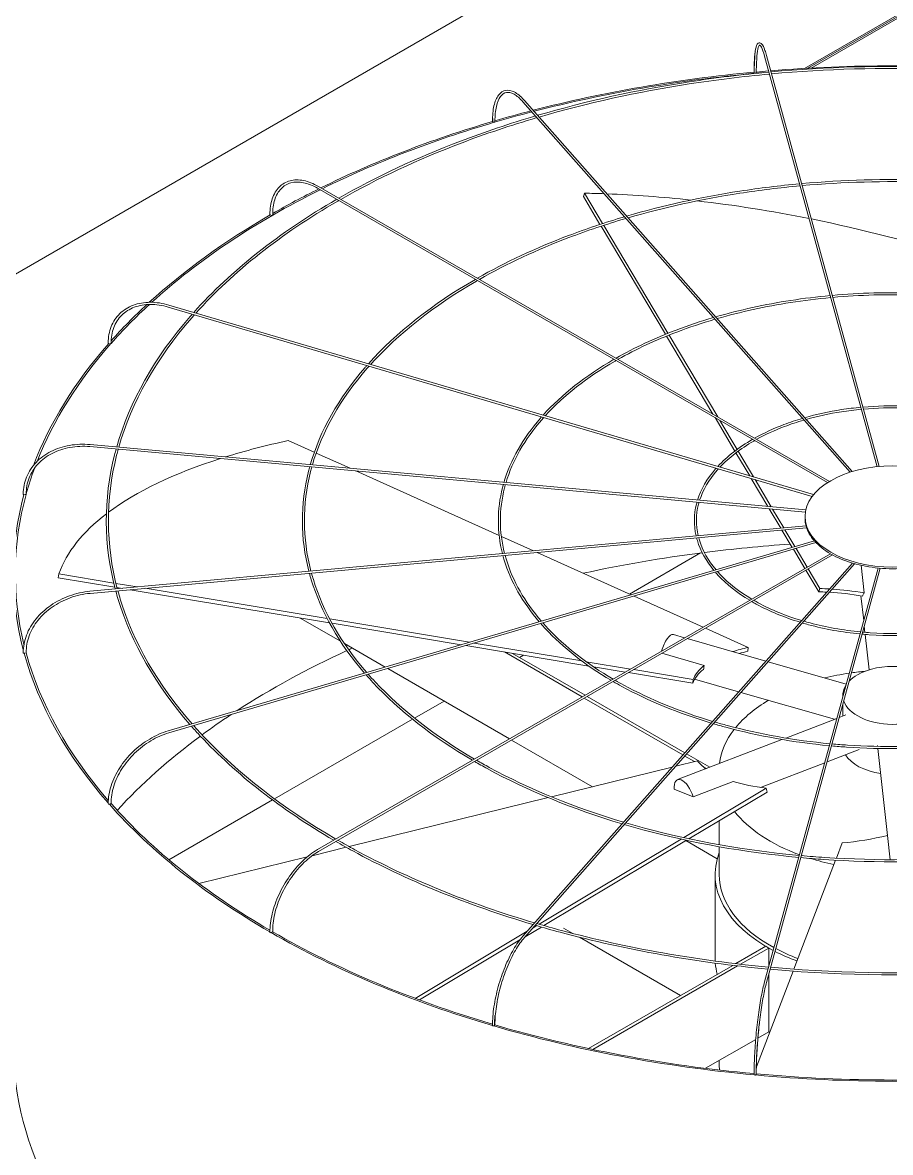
# Model space of a CAD drawing. Header units: millimetres. Extents: x -312439 to 477422, y -331570 to 212570.
# Drawn here: x 397883.8 to 398142.4, y 106753.4 to 107090.3 of the extents above; entities that cross this region are included whole.
import ezdxf

# ---------------------------------------------------------------- set-up
doc = ezdxf.new("R2010")
doc.units = ezdxf.units.MM

msp = doc.modelspace()

# ---------------------------------------------------------------- linework, layer by layer
at = {"color": 3, "linetype": 'Continuous', "lineweight": 0, "extrusion": (0, 0.816497, 0.57735)}
for p, q in [((398548.537, 107400.399), (397558.978, 106829.076)), ((398363.07, 107218.81), (398116.835, 107076.646)), ((398362.975, 107218.255), (398117.796, 107076.701)), ((398118.754, 107076.753), (398362.884, 107217.702))]:
    msp.add_line(p, q, dxfattribs=at)
at = {"color": 0, "linetype": 'Continuous', "lineweight": 0, "extrusion": (0, 0.816497, 0.57735)}
for p, q in [((398104.898, 107080.332), (398138.491, 106957.877)), ((398105.489, 107080.494), (398139.11, 106957.936)), ((398032.89, 107066.69), (398130.39, 106956.211)), ((398033.349, 107067.095), (398131.031, 106956.41)), ((397971.657, 107040.909), (398123.689, 106953.134)), ((397971.963, 107041.44), (398124.281, 106953.5)), ((398050.89, 107038.467), (398051.26, 107039.434)), ((398055.852, 107030.126), (398050.89, 107038.467)), ((398051.26, 107039.434), (398056.644, 107030.386)), ((398075.353, 106997.352), (398056.173, 107029.587)), ((398056.965, 107029.846), (398076.115, 106997.66)), ((397927.18, 107005.484), (398119.111, 106949.023)), ((398119.52, 106949.541), (397927.353, 107006.071)), ((398089.495, 106973.583), (398075.67, 106996.819)), ((398076.432, 106997.127), (398090.936, 106972.751)), ((398096.061, 106962.548), (398090.136, 106972.506)), ((398091.577, 106971.674), (398096.716, 106963.037)), ((397903.876, 106964.471), (398117.175, 106944.966)), ((397970.701, 106962.186), (397962.942, 106965.678)), ((397903.82, 106963.861), (398117.061, 106944.362)), ((397981.368, 106957.385), (397971.261, 106961.934)), ((398100.465, 106955.146), (398096.376, 106962.018)), ((398097.03, 106962.508), (398101.611, 106954.809)), ((398025.798, 106937.388), (397983.083, 106956.613)), ((398105.909, 106945.996), (398100.925, 106954.372)), ((398102.072, 106954.035), (398106.909, 106945.905)), ((398109.746, 106939.548), (398106.296, 106945.346)), ((398107.296, 106945.254), (398110.643, 106939.63)), ((398116.959, 106942.527), (398116.959, 106943.028)), ((397903.82, 106920.718), (398117.262, 106940.235)), ((398117.443, 106939.637), (397903.876, 106920.108)), ((398113.162, 106933.806), (398110.093, 106938.965)), ((398110.99, 106939.047), (398113.967, 106934.043)), ((397927.18, 106879.095), (398119.75, 106935.744)), ((398120.209, 106935.241), (397927.353, 106878.507)), ((398035.985, 106932.803), (398026.449, 106937.096)), ((397971.657, 106843.669), (398124.511, 106931.919)), ((397971.963, 106843.139), (398125.13, 106931.57)), ((398065.144, 106919.68), (398037.121, 106932.292)), ((398064.637, 106919.908), (398085.829, 106932.143)), ((398116.9, 106927.525), (398113.485, 106933.263)), ((398114.29, 106933.499), (398117.603, 106927.931)), ((398131.067, 106929.134), (398032.89, 106817.889)), ((398131.718, 106928.946), (398033.349, 106817.484)), ((398104.898, 106804.247), (398138.752, 106927.652)), ((398139.372, 106927.596), (398105.489, 106804.085)), ((398117.917, 106927.405), (398121.414, 106921.526)), ((398134.567, 106920.251), (398133.654, 106928.46)), ((397894.372, 106924.759), (397894.537, 106925.904)), ((397911.227, 106921.953), (397894.372, 106924.759)), ((397894.537, 106925.904), (397910.924, 106923.176)), ((398121.044, 106920.56), (398117.213, 106926.998)), ((397911.581, 106923.066), (397917.935, 106922.008)), ((397913.389, 106921.593), (397911.888, 106921.843)), ((397975.206, 106911.301), (397915.774, 106921.196)), ((397920.32, 106921.611), (397974.524, 106912.587)), ((398121.044, 106920.56), (398121.414, 106921.526)), ((398086.592, 106910.027), (398066.001, 106919.294)), ((398133.623, 106919.38), (398134.448, 106911.964)), ((397978.469, 106905.838), (397966.496, 106912.751)), ((397975.28, 106912.461), (398016.995, 106905.516)), ((398014.45, 106904.767), (397975.974, 106911.173)), ((398077.713, 106907.788), (398081.059, 106906.832)), ((398100.065, 106903.963), (398087.28, 106909.717)), ((398134.631, 106910.316), (398134.836, 106908.475)), ((398134.905, 106907.855), (398136.08, 106897.289)), ((397991.843, 106898.117), (397979.661, 106905.15)), ((398052.53, 106898.428), (398015.836, 106904.537)), ((398018.381, 106905.285), (398050.41, 106899.953)), ((398081.879, 106906.598), (398105.279, 106899.913)), ((398099.9, 106902.818), (398100.065, 106903.963)), ((398027.351, 106902.619), (398050.557, 106889.222)), ((398051.423, 106889.722), (398029.786, 106902.214)), ((398031.888, 106901), (398033.049, 106901.671)), ((398074.31, 106902.229), (398086.933, 106898.623)), ((398028.903, 106876.72), (397992.576, 106897.694)), ((398051.754, 106899.729), (398064.951, 106897.532)), ((398063.374, 106896.622), (398053.953, 106898.191)), ((398065.902, 106897.374), (398083.65, 106894.419)), ((398105.931, 106899.727), (398129.263, 106893.062)), ((398083.485, 106893.274), (398064.325, 106896.464)), ((398083.485, 106893.274), (398083.65, 106894.419)), ((398084.051, 106894.48), (398097.175, 106890.731)), ((398097.827, 106890.545), (398125.782, 106882.558)), ((398000.55, 106882.908), (398009.368, 106887.999)), ((398051.169, 106888.868), (398080.557, 106871.901)), ((398081.142, 106872.564), (398052.035, 106889.368)), ((398128.217, 106889.681), (398128.217, 106889.251)), ((398128.217, 106886.936), (398128.217, 106883.495)), ((398127.162, 106883.089), (398129.107, 106883.837)), ((397958.831, 106858.821), (397999.982, 106882.579)), ((398111.224, 106876.958), (398126.452, 106882.816)), ((398053.618, 106862.451), (398029.516, 106876.367)), ((398078.999, 106864.563), (398110.096, 106876.525)), ((398123.529, 106869.847), (398133.076, 106873.519)), ((398138.619, 106874.456), (398138.592, 106874.698)), ((398141.567, 106847.941), (398138.687, 106873.842)), ((398084.907, 106870.158), (398078.428, 106868.562)), ((398081.098, 106871.589), (398083.974, 106869.928)), ((398088.601, 106868.257), (398081.683, 106872.251)), ((398077.384, 106868.305), (398041.367, 106859.434)), ((398086.609, 106868.407), (398087.562, 106867.857)), ((398103.703, 106862.221), (398122.819, 106869.574)), ((398083.626, 106859.401), (398095.559, 106863.991)), ((398077.93, 106861.67), (398083.626, 106859.401)), ((398080.837, 106847.263), (398105.429, 106861.983)), ((398105.635, 106860.852), (398082.378, 106846.931)), ((398105.635, 106860.852), (398105.429, 106861.983)), ((397927.366, 106840.655), (397958.253, 106858.487)), ((398040.362, 106859.186), (397981.094, 106844.587)), ((398091.393, 106845.17), (398091.393, 106852.327)), ((398037.695, 106821.439), (398080.072, 106846.805)), ((398081.607, 106846.469), (398039.108, 106821.031)), ((398141.567, 106847.941), (398142.375, 106840.675)), ((397980.221, 106844.372), (397970.028, 106841.862)), ((398090.808, 106840.979), (398081.456, 106846.379)), ((398091.393, 106836.238), (398091.393, 106844.548)), ((398128.036, 106845.677), (398126.297, 106841.139)), ((397968.581, 106841.505), (397936.321, 106833.559)), ((398126.067, 106840.539), (398113.612, 106808.03)), ((398090.168, 106811.235), (398090.168, 106836.238)), ((398038.389, 106820.6), (398033.536, 106817.696)), ((398035.883, 106820.355), (398036.979, 106821.011)), ((398044.994, 106820.282), (398047.783, 106818.672)), ((398000.751, 106799.326), (398034.152, 106819.319)), ((398031.963, 106816.754), (398002.043, 106798.845)), ((398049.738, 106817.543), (398079.842, 106800.163)), ((398105.268, 106814.842), (398096.327, 106809.68)), ((398097.769, 106809.513), (398106.135, 106814.342)), ((398106.135, 106814.342), (398105.268, 106814.842)), ((398106.135, 106814.342), (398106.135, 106808.754)), ((398095.441, 106809.168), (398052.455, 106784.35)), ((398053.722, 106784.082), (398096.879, 106808.999)), ((398113.383, 106807.433), (398102.461, 106778.926)), ((398106.135, 106806.439), (398106.135, 106789.339)), ((398106.135, 106789.339), (398102.931, 106787.49)), ((398102.266, 106787.106), (398087.295, 106778.462)), ((398091.393, 106779.842), (398091.393, 106780.828)), ((398101.783, 106777.157), (398101.68, 106776.888))]:
    msp.add_line(p, q, dxfattribs=at)
at = {"color": 0, "linetype": 'Continuous', "lineweight": 0}
for centre, major_axis, ratio, start_param, end_param in [((398102.088, 107075.524), (0.306, 0), 0.5773503, 3.1415927, 3.7072911), ((398143.193, 106926.017), (-262.225, 0), 0.5773503, 4.8542575, 4.8684283), ((398143.193, 106926.017), (-262.225, 0), 0.5773503, 4.5737285, 4.8518651), ((398143.193, 106926.017), (-262.225, 0), 0.5773503, 4.8709744, 5.1337903), ((398143.193, 106926.017), (-261.613, 0), 0.5773503, 4.8702538, 5.1336735), ((398102.136, 107075.349), (0.306, 0.001), 0.5647458, 3.2969897, 4.867786), ((398102.136, 107075.349), (0.306, 0.001), 0.5647458, 4.867786, 6.2831853), ((398143.193, 106926.017), (-261.613, 0), 0.5773503, 4.8601846, 4.8693633), ((398143.193, 106926.017), (-261.613, 0), 0.5773503, 5.1364588, 5.1836819), ((398143.193, 106926.017), (-262.225, 0), 0.5773503, 5.1365691, 5.1818933), ((398143.193, 106926.017), (-262.225, 0), 0.5773503, 5.1849758, 5.420347), ((398143.193, 106926.017), (-261.613, 0), 0.5773503, 5.183912, 5.4201653), ((398024.107, 107060.895), (0.306, 0), 0.5773503, 3.1415927, 4.134446), ((398024.246, 107060.737), (0.306, 0.003), 0.5659728, 3.6079382, 5.1787345), ((398024.246, 107060.737), (0.306, 0.003), 0.5659728, 5.1787345, 6.2831853), ((398143.193, 106926.017), (-261.613, 0), 0.5773503, 5.4234857, 5.718128), ((398143.193, 106926.017), (-262.225, 0), 0.5773503, 5.4236595, 5.4949761), ((398143.564, 106884.3), (-236.033, 90.421), 0.5343599, 5.2814302, 5.3074736), ((398143.564, 106884.3), (-236.033, 90.421), 0.5343599, 5.1688261, 5.2776752), ((398143.564, 106884.3), (-236.033, 90.421), 0.5343599, 5.0198116, 5.1604272), ((398143.193, 106926.017), (-262.225, 0), 0.5773503, 5.4989549, 5.7196003), ((397957.772, 107033.07), (0.306, 0), 0.5773503, 3.1415927, 4.450555), ((397957.988, 107032.945), (0.306, 0.004), 0.5683066, 3.9193388, 5.4901351), ((397957.988, 107032.945), (0.306, 0.004), 0.5683066, 5.4901351, 6.2831853), ((398143.564, 106884.3), (-236.033, 90.421), 0.5343599, 4.8289255, 5.0170065), ((398143.193, 106926.017), (-261.613, 0), 0.5773503, 5.7230202, 5.8115447), ((398143.193, 106926.017), (-262.225, 0), 0.5773503, 5.7247725, 5.8068149), ((397909.577, 106994.771), (0.306, 0), 0.5773503, 3.1415927, 4.7647143), ((397909.85, 106994.691), (0.306, 0.005), 0.5715189, 5.8022509, 6.2831853), ((398143.193, 106926.017), (-262.225, 0), 0.5773503, 5.8129334, 6.0685314), ((398143.193, 106926.017), (-261.613, 0), 0.5773503, 5.8119417, 6.0598961), ((397909.85, 106994.691), (0.306, 0.005), 0.5715189, 4.2314546, 5.8022509), ((398143.358, 106884.478), (-250.189, 35.961), 0.3284711, 5.5638228, 5.6785471), ((398143.358, 106884.478), (-250.189, 35.961), 0.3284711, 5.6885713, 5.965771), ((398143.193, 106926.017), (-261.613, 0), 0.5773503, 6.0736106, 6.1250005), ((398143.193, 106926.017), (-262.225, 0), 0.5773503, 6.126925, 6.4343205), ((398143.193, 106926.017), (-261.613, 0), 0.5773503, 6.1262297, 6.4235661), ((397884.239, 106949.749), (0.306, 0), 0.5773503, 3.1415927, 5.0788735), ((397884.542, 106949.721), (0.306, 0.006), 0.5752952, 4.5444916, 6.1152879), ((397884.542, 106949.721), (0.306, 0.006), 0.5752952, 6.1152879, 6.2831853), ((398143.358, 106884.478), (-250.189, 35.961), 0.3284711, 5.9728515, 6.2156373), ((398143.085, 106942.527), (-26.126, 0), 0.5773503, 0, 0.1535113), ((398143.085, 106942.527), (-26.126, 0), 0.5773503, 0.160648, 0.4676706), ((398143.193, 106784.777), (-261.613, 0), 0.5773503, 4.8296672, 4.9289778), ((398143.085, 106942.527), (-26.126, 0), 0.5773503, 0.4748072, 0.7818298), ((398143.193, 106784.777), (-261.613, 0), 0.5773503, 4.9315023, 5.0730373), ((398143.085, 106942.527), (-26.126, 0), 0.5773503, 0.7889665, 1.0959891), ((398143.085, 106942.527), (-26.126, 0), 0.5773503, 1.1031258, 1.4101484), ((398143.085, 106942.527), (-26.126, 0), 0.5773503, 1.417285, 1.7243076), ((398143.193, 106883.333), (-56.639, 21.698), 0.5343599, 5.2632147, 5.3074736), ((398143.564, 106884.3), (56.639, -21.698), 0.5343599, 2.113134, 2.1658809), ((398143.564, 106884.3), (56.639, -21.698), 0.5343599, 1.92896, 2.0989228), ((398143.193, 106883.333), (-56.639, 21.698), 0.5343599, 5.0728277, 5.2488944), ((398076.195, 106902.473), (1.518, 5.315), 0.3621096, 0, 1.5955332), ((398143.193, 106784.777), (-261.613, 0), 0.5773503, 5.3759613, 5.381266), ((398143.358, 106884.478), (-60.036, 8.629), 0.3284711, 5.5638228, 5.6832782), ((397884.239, 106902.409), (0.306, 0), 0.5773503, 3.1415927, 5.3930328), ((398143.193, 106926.017), (-262.225, 0), 0.5773503, 0.15775, 0.4689102), ((397884.542, 106902.437), (0.306, 0.006), 0.5792658, 4.8585762, 6.2831853), ((398143.193, 106926.017), (-261.613, 0), 0.5773503, 0.1573017, 0.4645126), ((398143.193, 106784.777), (-261.613, 0), 0.5773503, 5.3840325, 5.5566031), ((398143.193, 106883.333), (-60.036, 8.629), 0.3284711, 5.5638228, 5.6281345), ((398143.193, 106883.333), (-60.036, 8.629), 0.3284711, 5.9809914, 6.2156373), ((398143.358, 106884.478), (-60.036, 8.629), 0.3284711, 5.9787164, 6.2156373), ((398143.193, 106889.681), (-14.976, 0), 0.5773503, 3.6916997, 5.4977871), ((398143.193, 106867.368), (-51.8, 0), 0.5773503, 4.9668384, 5.1151413), ((398143.193, 106889.681), (-14.976, 0), 0.5773503, 5.4977871, 5.7722245), ((398143.193, 106867.368), (-51.8, 0), 0.5773503, 4.8725497, 4.9536635), ((398143.193, 106889.681), (-14.976, 0), 0.5773503, 5.9253681, 6.3268432), ((398143.193, 106867.368), (-51.8, 0), 0.5773503, 5.5125312, 5.8454489), ((398143.193, 106889.681), (-14.976, 0), 0.5773503, 0.1968015, 2.9056449), ((398143.193, 106784.777), (-261.613, 0), 0.5773503, 5.5668053, 5.6187776), ((398143.193, 106784.777), (-261.613, 0), 0.5773503, 5.6218563, 5.7966666), ((398143.193, 106867.368), (-51.8, 0), 0.5773503, 5.864801, 6.2160224), ((398142.987, 106884.465), (-59.674, -10.853), 0.3443205, 0.1772511, 0.3142745), ((398143.193, 106874.773), (-14.976, 0), 0.5773503, 0.3310244, 1.3226651), ((398080.984, 106859.404), (-1.984, 5.159), 0.4527097, 4.5393785, 7.2340672), ((398142.987, 106884.465), (-59.674, -10.853), 0.3443205, 0.5921448, 0.8290657), ((397909.577, 106857.387), (0.306, 0), 0.5773503, 3.1415927, 5.7071921), ((398143.193, 106926.017), (-262.225, 0), 0.5773503, 0.4717795, 0.7837457), ((397909.85, 106857.467), (0.306, 0.005), 0.5830421, 5.1737369, 6.2831853), ((398143.193, 106926.017), (-261.613, 0), 0.5773503, 0.4715588, 0.781436), ((398143.193, 106867.368), (-51.8, 0), 0.5773503, 0.4237953, 1.0021877), ((398142.823, 106884.273), (-56.425, -22.248), 0.5660586, 1.0925617, 1.3294826), ((398143.193, 106836.238), (-53.025, 0), 0.5773503, 6.0678252, 7.1147249), ((398143.193, 106867.368), (-51.8, 0), 0.5773503, 1.0153625, 1.0203014), ((398143.193, 106867.368), (-51.8, 0), 0.5773503, 1.0757224, 1.2236785), ((398143.193, 106836.238), (-51.8, 0), 0.5773503, 0, 0.8158921), ((397957.772, 106819.089), (0.306, 0), 0.5773503, 3.1415927, 6.0213513), ((398143.193, 106926.017), (-262.225, 0), 0.5773503, 0.7858257, 1.0981183), ((397957.988, 106819.214), (0.306, 0.004), 0.5862544, 5.4898935, 6.2831853), ((398143.193, 106926.017), (-261.613, 0), 0.5773503, 0.7858227, 1.096892), ((398143.193, 106836.238), (-53.025, 0), 0.5773503, 0.8456372, 1.0001122), ((398143.193, 106836.238), (-51.8, 0), 0.5773503, 0.8304704, 0.9913861), ((398143.193, 106811.235), (-53.025, 0), 0.5773503, 0, 0.0255506), ((398143.193, 106811.235), (-53.025, 0), 0.5773503, 0.0459168, 0.1554998), ((398024.107, 106791.263), (-0.306, 0), 0.5773503, 0, 3.1415927), ((398143.193, 106926.017), (-262.225, 0), 0.5773503, 1.0998851, 1.4125333), ((398024.246, 106791.421), (-0.306, -0.003), 0.5885883, 2.6652649, 3.1415927), ((398143.193, 106926.017), (-261.613, 0), 0.5773503, 1.1000981, 1.4118355), ((398143.193, 106811.235), (-53.025, 0), 0.5773503, 0.7969487, 0.8037884), ((398143.193, 106779.842), (-51.8, 0), 0.5773503, 0, 0.0632109), ((398102.088, 106776.634), (-0.306, 0), 0.5773503, 0, 3.1415927), ((398143.193, 106926.017), (-262.225, 0), 0.5773503, 1.4139544, 1.727034), ((398102.136, 106776.809), (-0.306, -0.001), 0.5898153, 2.9827557, 3.1415927), ((398143.193, 106926.017), (-261.613, 0), 0.5773503, 1.41439, 1.726367)]:
    msp.add_ellipse(centre, major_axis=major_axis, ratio=ratio, start_param=start_param, end_param=end_param, dxfattribs=at)
msp.add_ellipse((398143.085, 106943.028), major_axis=(-26.126, 0), ratio=0.5773503, dxfattribs=at)
at = {"color": 3, "linetype": 'Continuous', "lineweight": 0}
msp.add_ellipse((398143.193, 106785.277), major_axis=(-262.225, 0), ratio=0.5773503, start_param=0, end_param=2.3561945, dxfattribs=at)
at = {"color": 0, "linetype": 'Continuous', "lineweight": 0}
for points, knots in [([(398101.782, 107075.524), (398101.782, 107077.227), (398101.833, 107078.744), (398102.036, 107081.263), (398102.185, 107082.262), (398102.587, 107083.684), (398102.813, 107084.199), (398103.598, 107084.314), (398103.846, 107084.167), (398104.397, 107083.582), (398104.705, 107082.927), (398105.185, 107081.545), (398105.337, 107081.048), (398105.489, 107080.494)], [4.712389, 4.712389, 4.712389, 4.712389, 5.0265482, 5.0265482, 5.3407075, 5.3407075, 5.6548668, 5.6548668, 5.8236028, 5.8236028, 6.1377621, 6.1377621, 6.2831853, 6.2831853, 6.2831853, 6.2831853]), ([(398104.898, 107080.332), (398104.58, 107081.492), (398104.261, 107082.383), (398103.704, 107083.464), (398103.455, 107083.614), (398103.429, 107083.614), (398103.224, 107083.465), (398102.872, 107082.301), (398102.727, 107081.451), (398102.517, 107079.207), (398102.455, 107077.777), (398102.442, 107075.889), (398102.441, 107075.622), (398102.442, 107075.35)], [0, 0, 0, 0, 0.3152669, 0.3152669, 0.6094726, 0.6094726, 0.9267406, 0.9267406, 1.2208373, 1.2208373, 1.5356304, 1.5356304, 1.5863402, 1.5863402, 1.5863402, 1.5863402]), ([(398102.163, 107081.66), (398102.154, 107081.599), (398102.145, 107081.537), (398101.993, 107080.45), (398101.899, 107079.147), (398101.836, 107076.909), (398101.827, 107076.149), (398101.829, 107075.349)], [1.10131175, 1.10131175, 1.10131175, 1.10131175, 1.12076762, 1.12076762, 1.43803566, 1.43803566, 1.5863026, 1.5863026, 1.5863026, 1.5863026]), ([(398106.208, 107075.557), (398098.201, 107074.82), (398090.261, 107073.843), (398066.834, 107070.217), (398051.672, 107066.869), (398037.265, 107062.658)], [5.65586592, 5.65586592, 5.65586592, 5.65586592, 5.75969853, 5.75969853, 5.96646224, 5.96646224, 5.96646224, 5.96646224]), ([(398179.342, 107075.613), (398171.847, 107076.291), (398164.296, 107076.759), (398140.068, 107077.575), (398123.31, 107077.104), (398106.828, 107075.613)], [5.342386, 5.342386, 5.342386, 5.342386, 5.43953692, 5.43953692, 5.65318828, 5.65318828, 5.65318828, 5.65318828]), ([(398179.178, 107075.013), (398171.659, 107075.691), (398164.084, 107076.157), (398139.965, 107076.956), (398123.343, 107076.488), (398106.992, 107075.013)], [5.34285963, 5.34285963, 5.34285963, 5.34285963, 5.44045758, 5.44045758, 5.65271466, 5.65271466, 5.65271466, 5.65271466]), ([(398106.373, 107074.957), (398098.296, 107074.216), (398090.286, 107073.23), (398066.965, 107069.612), (398051.969, 107066.304), (398037.713, 107062.151)], [5.65539644, 5.65539644, 5.65539644, 5.65539644, 5.76029586, 5.76029586, 5.96514032, 5.96514032, 5.96514032, 5.96514032]), ([(398023.8, 107060.895), (398023.8, 107062.61), (398023.951, 107064.159), (398024.547, 107066.785), (398024.992, 107067.863), (398026.173, 107069.448), (398026.922, 107069.954), (398028.562, 107070.239), (398029.422, 107070.065), (398031.235, 107069.145), (398032.199, 107068.359), (398033.224, 107067.236), (398033.287, 107067.166), (398033.349, 107067.095)], [4.712389, 4.712389, 4.712389, 4.712389, 5.0265482, 5.0265482, 5.3407075, 5.3407075, 5.6548668, 5.6548668, 5.9484515, 5.9484515, 6.2626108, 6.2626108, 6.2831853, 6.2831853, 6.2831853, 6.2831853]), ([(398032.89, 107066.69), (398031.976, 107067.725), (398031.068, 107068.491), (398029.385, 107069.413), (398028.619, 107069.569), (398027.278, 107069.334), (398026.681, 107068.94), (398025.654, 107067.542), (398025.237, 107066.537), (398024.685, 107064.034), (398024.545, 107062.543), (398024.551, 107060.836), (398024.551, 107060.788), (398024.552, 107060.74)], [0, 0, 0, 0, 0.3146448, 0.3146448, 0.6289116, 0.6289116, 0.9461796, 0.9461796, 1.2634477, 1.2634477, 1.5772832, 1.5772832, 1.5863402, 1.5863402, 1.5863402, 1.5863402]), ([(398036.616, 107062.468), (398028.943, 107060.207), (398021.485, 107057.702), (398001.253, 107050.014), (397989.076, 107044.306), (397977.999, 107037.956)], [5.96956861, 5.96956861, 5.96956861, 5.96956861, 6.07987049, 6.07987049, 6.27966483, 6.27966483, 6.27966483, 6.27966483]), ([(398037.064, 107061.961), (398029.29, 107059.678), (398021.739, 107057.145), (398001.588, 107049.484), (397989.562, 107043.855), (397978.612, 107037.601)], [5.96825255, 5.96825255, 5.96825255, 5.96825255, 6.08012371, 6.08012371, 6.27780239, 6.27780239, 6.27780239, 6.27780239]), ([(398023.949, 107061.75), (398023.943, 107061.545), (398023.94, 107061.338), (398023.938, 107060.999), (398023.938, 107060.868), (398023.939, 107060.737)], [7.805980691, 7.805980691, 7.805980691, 7.805980691, 7.845140151, 7.845140151, 7.869416781, 7.869416781, 7.869416781, 7.869416781]), ([(397957.466, 107033.07), (397957.466, 107034.795), (397957.702, 107036.39), (397958.636, 107039.169), (397959.334, 107040.353), (397961.133, 107042.173), (397962.231, 107042.809), (397964.699, 107043.461), (397966.066, 107043.478), (397968.93, 107042.909), (397970.43, 107042.321), (397971.937, 107041.455), (397971.95, 107041.448), (397971.963, 107041.44)], [0, 0, 0, 0, 0.3141593, 0.3141593, 0.6283185, 0.6283185, 0.9411039, 0.9411039, 1.2538555, 1.2538555, 1.5680148, 1.5680148, 1.5707963, 1.5707963, 1.5707963, 1.5707963]), ([(397971.657, 107040.909), (397970.22, 107041.74), (397968.788, 107042.3), (397966.088, 107042.835), (397964.822, 107042.81), (397962.571, 107042.197), (397961.584, 107041.609), (397959.961, 107039.916), (397959.325, 107038.807), (397958.48, 107036.16), (397958.272, 107034.622), (397958.295, 107032.949)], [4.712389, 4.712389, 4.712389, 4.712389, 5.029657, 5.029657, 5.3469251, 5.3469251, 5.6641931, 5.6641931, 5.9814611, 5.9814611, 6.2987292, 6.2987292, 6.2987292, 6.2987292]), ([(398115.351, 107042.229), (398109.365, 107041.677), (398103.429, 107040.946), (398085.913, 107038.236), (398074.575, 107035.736), (398063.798, 107032.593)], [5.65618024, 5.65618024, 5.65618024, 5.65618024, 5.75959703, 5.75959703, 5.96555925, 5.96555925, 5.96555925, 5.96555925]), ([(398170.199, 107042.285), (398164.616, 107042.788), (398158.99, 107043.136), (398140.872, 107043.748), (398128.319, 107043.398), (398115.971, 107042.285)], [5.34296141, 5.34296141, 5.34296141, 5.34296141, 5.43938168, 5.43938168, 5.65261288, 5.65261288, 5.65261288, 5.65261288]), ([(398170.035, 107041.685), (398164.428, 107042.188), (398158.778, 107042.534), (398140.77, 107043.13), (398128.352, 107042.781), (398116.135, 107041.685)], [5.34359392, 5.34359392, 5.34359392, 5.34359392, 5.44060854, 5.44060854, 5.65198037, 5.65198037, 5.65198037, 5.65198037]), ([(398115.516, 107041.629), (398109.46, 107041.073), (398103.455, 107040.333), (398086.044, 107037.631), (398074.872, 107035.171), (398064.246, 107032.086)], [5.6555551, 5.6555551, 5.6555551, 5.6555551, 5.760393, 5.760393, 5.9637948, 5.9637948, 5.9637948, 5.9637948]), ([(398063.149, 107032.403), (398057.399, 107030.708), (398051.809, 107028.831), (398036.689, 107023.086), (398027.598, 107018.83), (398019.322, 107014.097)], [5.96969757, 5.96969757, 5.96969757, 5.96969757, 6.07982614, 6.07982614, 6.27841616, 6.27841616, 6.27841616, 6.27841616]), ([(398063.596, 107031.896), (398057.746, 107030.18), (398052.063, 107028.274), (398037.024, 107022.555), (398028.085, 107018.38), (398019.936, 107013.743)], [5.96794353, 5.96794353, 5.96794353, 5.96794353, 6.08016355, 6.08016355, 6.27592849, 6.27592849, 6.27592849, 6.27592849]), ([(398124.491, 107008.912), (398120.528, 107008.545), (398116.597, 107008.061), (398104.99, 107006.266), (398097.473, 107004.614), (398090.323, 107002.537)], [5.65683386, 5.65683386, 5.65683386, 5.65683386, 5.75939254, 5.75939254, 5.96383461, 5.96383461, 5.96383461, 5.96383461]), ([(398124.655, 107008.312), (398120.622, 107007.941), (398116.622, 107007.448), (398105.121, 107005.661), (398097.77, 107004.049), (398090.771, 107002.03)], [5.65589869, 5.65589869, 5.65589869, 5.65589869, 5.76058509, 5.76058509, 5.96118261, 5.96118261, 5.96118261, 5.96118261]), ([(398161.059, 107008.968), (398157.386, 107009.297), (398153.685, 107009.525), (398141.676, 107009.932), (398133.326, 107009.703), (398125.11, 107008.968)], [5.34408303, 5.34408303, 5.34408303, 5.34408303, 5.43906993, 5.43906993, 5.65149126, 5.65149126, 5.65149126, 5.65149126]), ([(398160.895, 107008.368), (398157.198, 107008.697), (398153.474, 107008.923), (398141.573, 107009.314), (398133.359, 107009.087), (398125.275, 107008.368)], [5.34503474, 5.34503474, 5.34503474, 5.34503474, 5.44090812, 5.44090812, 5.65053954, 5.65053954, 5.65053954, 5.65053954]), ([(397909.271, 106994.771), (397909.271, 106996.504), (397909.57, 106998.154), (397910.746, 107001.123), (397911.622, 107002.442), (397913.863, 107004.609), (397915.226, 107005.457), (397918.298, 107006.598), (397920.005, 107006.892), (397923.593, 107006.905), (397925.474, 107006.624), (397927.353, 107006.071)], [4.712389, 4.712389, 4.712389, 4.712389, 5.0265482, 5.0265482, 5.3407075, 5.3407075, 5.6548668, 5.6548668, 5.969026, 5.969026, 6.2831853, 6.2831853, 6.2831853, 6.2831853]), ([(397927.18, 107005.484), (397925.364, 107006.018), (397923.552, 107006.285), (397920.117, 107006.262), (397918.496, 107005.972), (397915.603, 107004.872), (397914.332, 107004.062), (397912.258, 107002.004), (397911.454, 107000.755), (397910.388, 106997.932), (397910.128, 106996.357), (397910.156, 106994.696)], [0, 0, 0, 0, 0.317268, 0.317268, 0.6345361, 0.6345361, 0.9518041, 0.9518041, 1.2690722, 1.2690722, 1.5863402, 1.5863402, 1.5863402, 1.5863402]), ([(397934.321, 107003.383), (397934.095, 107003.128), (397933.871, 107002.872), (397923.031, 106990.403), (397915.634, 106977.249), (397911.798, 106963.746)], [0.31387846, 0.31387846, 0.31387846, 0.31387846, 0.32022171, 0.32022171, 0.6228537, 0.6228537, 0.6228537, 0.6228537]), ([(397934.97, 107003.192), (397934.697, 107002.885), (397934.426, 107002.577), (397923.594, 106990.131), (397916.241, 106977.075), (397912.419, 106963.69)], [0.31209175, 0.31209175, 0.31209175, 0.31209175, 0.31977769, 0.31977769, 0.62202139, 0.62202139, 0.62202139, 0.62202139]), ([(398089.674, 107002.347), (398085.849, 107001.219), (398082.131, 106999.97), (398072.121, 106996.167), (398066.114, 106993.362), (398060.636, 106990.245)], [5.97003164, 5.97003164, 5.97003164, 5.97003164, 6.07973571, 6.07973571, 6.27604568, 6.27604568, 6.27604568, 6.27604568]), ([(398090.121, 107001.841), (398086.197, 107000.691), (398082.385, 106999.413), (398072.456, 106995.637), (398066.601, 106992.912), (398061.251, 106989.89)], [5.96740299, 5.96740299, 5.96740299, 5.96740299, 6.08024114, 6.08024114, 6.27230164, 6.27230164, 6.27230164, 6.27230164]), ([(397986.386, 106988.067), (397986.21, 106987.867), (397986.035, 106987.667), (397977.941, 106978.355), (397972.405, 106968.543), (397969.509, 106958.469)], [0.31368489, 0.31368489, 0.31368489, 0.31368489, 0.32029533, 0.32029533, 0.62093354, 0.62093354, 0.62093354, 0.62093354]), ([(397987.036, 106987.876), (397986.812, 106987.624), (397986.59, 106987.371), (397978.504, 106978.083), (397973.013, 106968.37), (397970.13, 106958.412)], [0.31130083, 0.31130083, 0.31130083, 0.31130083, 0.31970361, 0.31970361, 0.61980435, 0.61980435, 0.61980435, 0.61980435]), ([(398133.631, 106975.595), (398131.69, 106975.413), (398129.766, 106975.175), (398124.068, 106974.297), (398120.371, 106973.491), (398116.848, 106972.481)], [5.65878241, 5.65878241, 5.65878241, 5.65878241, 5.75876753, 5.75876753, 5.95869527, 5.95869527, 5.95869527, 5.95869527]), ([(398133.795, 106974.995), (398131.784, 106974.809), (398129.791, 106974.562), (398124.199, 106973.692), (398120.668, 106972.926), (398117.297, 106971.972)], [5.65692719, 5.65692719, 5.65692719, 5.65692719, 5.76114351, 5.76114351, 5.95335964, 5.95335964, 5.95335964, 5.95335964]), ([(398151.92, 106975.651), (398150.157, 106975.805), (398148.381, 106975.914), (398142.48, 106976.117), (398138.333, 106976.008), (398134.25, 106975.651)], [5.34742678, 5.34742678, 5.34742678, 5.34742678, 5.43812478, 5.43812478, 5.64814751, 5.64814751, 5.64814751, 5.64814751]), ([(398151.755, 106975.051), (398149.968, 106975.205), (398148.17, 106975.312), (398142.377, 106975.499), (398138.366, 106975.392), (398134.415, 106975.051)], [5.34934775, 5.34934775, 5.34934775, 5.34934775, 5.44178794, 5.44178794, 5.64622654, 5.64622654, 5.64622654, 5.64622654]), ([(398038.444, 106972.753), (398038.319, 106972.612), (398038.195, 106972.47), (398032.847, 106966.314), (398029.173, 106959.842), (398027.218, 106953.192)], [0.31344956, 0.31344956, 0.31344956, 0.31344956, 0.32044212, 0.32044212, 0.61727915, 0.61727915, 0.61727915, 0.61727915]), ([(398039.094, 106972.562), (398038.921, 106972.368), (398038.75, 106972.175), (398033.411, 106966.043), (398029.781, 106959.669), (398027.84, 106953.135)], [0.30986952, 0.30986952, 0.30986952, 0.30986952, 0.31955549, 0.31955549, 0.6155298, 0.6155298, 0.6155298, 0.6155298]), ([(398116.198, 106972.292), (398114.3, 106971.731), (398112.454, 106971.11), (398107.553, 106969.249), (398104.63, 106967.894), (398101.951, 106966.391)], [5.97102709, 5.97102709, 5.97102709, 5.97102709, 6.0794509, 6.0794509, 6.26898955, 6.26898955, 6.26898955, 6.26898955]), ([(398116.646, 106971.785), (398114.647, 106971.202), (398112.707, 106970.552), (398107.889, 106968.719), (398105.118, 106967.443), (398102.569, 106966.035)], [5.96578422, 5.96578422, 5.96578422, 5.96578422, 6.08045705, 6.08045705, 6.26142742, 6.26142742, 6.26142742, 6.26142742]), ([(397883.933, 106949.749), (397883.933, 106951.485), (397884.266, 106953.193), (397885.565, 106956.379), (397886.531, 106957.857), (397888.995, 106960.435), (397890.494, 106961.536), (397893.873, 106963.257), (397895.754, 106963.877), (397899.716, 106964.579), (397901.797, 106964.661), (397903.876, 106964.471)], [4.712389, 4.712389, 4.712389, 4.712389, 5.0265482, 5.0265482, 5.3407075, 5.3407075, 5.6548668, 5.6548668, 5.969026, 5.969026, 6.2831853, 6.2831853, 6.2831853, 6.2831853]), ([(397903.82, 106963.861), (397901.805, 106964.045), (397899.791, 106963.963), (397895.967, 106963.275), (397894.158, 106962.669), (397890.927, 106960.998), (397889.505, 106959.934), (397887.186, 106957.455), (397886.289, 106956.041), (397885.105, 106953.003), (397884.817, 106951.379), (397884.848, 106949.727)], [0, 0, 0, 0, 0.317268, 0.317268, 0.6345361, 0.6345361, 0.9518041, 0.9518041, 1.2690722, 1.2690722, 1.5863402, 1.5863402, 1.5863402, 1.5863402]), ([(397911.63, 106963.147), (397911.471, 106962.569), (397911.318, 106961.991), (397907.82, 106948.171), (397907.886, 106934.637), (397911.369, 106921.408)], [0.6273321, 0.6273321, 0.6273321, 0.6273321, 0.64026634, 0.64026634, 0.9362265, 0.9362265, 0.9362265, 0.9362265]), ([(397912.25, 106963.09), (397912.088, 106962.505), (397911.932, 106961.92), (397908.429, 106948.134), (397908.498, 106934.653), (397911.987, 106921.464)], [0.62653255, 0.62653255, 0.62653255, 0.62653255, 0.63973087, 0.63973087, 0.93697289, 0.93697289, 0.93697289, 0.93697289]), ([(397969.34, 106957.87), (397969.215, 106957.418), (397969.095, 106956.966), (397966.483, 106946.642), (397966.515, 106936.551), (397969.074, 106926.685)], [0.62689443, 0.62689443, 0.62689443, 0.62689443, 0.64035432, 0.64035432, 0.93404611, 0.93404611, 0.93404611, 0.93404611]), ([(397969.96, 106957.813), (397969.832, 106957.354), (397969.709, 106956.895), (397967.093, 106946.604), (397967.127, 106936.566), (397969.692, 106926.741)], [0.62582334, 0.62582334, 0.62582334, 0.62582334, 0.63964072, 0.63964072, 0.93502054, 0.93502054, 0.93502054, 0.93502054]), ([(398090.502, 106957.439), (398090.429, 106957.356), (398090.356, 106957.273), (398087.753, 106954.274), (398085.942, 106951.14), (398084.931, 106947.915)], [0.31275087, 0.31275087, 0.31275087, 0.31275087, 0.32087906, 0.32087906, 0.60646372, 0.60646372, 0.60646372, 0.60646372]), ([(398091.152, 106957.247), (398091.031, 106957.113), (398090.911, 106956.978), (398088.318, 106954.003), (398086.551, 106950.968), (398085.555, 106947.857)], [0.30556743, 0.30556743, 0.30556743, 0.30556743, 0.31911145, 0.31911145, 0.60263629, 0.60263629, 0.60263629, 0.60263629]), ([(398027.046, 106952.593), (398026.957, 106952.271), (398026.871, 106951.949), (398025.146, 106945.12), (398025.143, 106938.469), (398026.783, 106931.962)], [0.62618978, 0.62618978, 0.62618978, 0.62618978, 0.64052907, 0.64052907, 0.92987427, 0.92987427, 0.92987427, 0.92987427]), ([(398027.666, 106952.536), (398027.574, 106952.207), (398027.486, 106951.877), (398025.756, 106945.082), (398025.755, 106938.484), (398027.401, 106932.018)], [0.62457061, 0.62457061, 0.62457061, 0.62457061, 0.6394598, 0.6394598, 0.93127617, 0.93127617, 0.93127617, 0.93127617]), ([(398084.753, 106947.316), (398084.699, 106947.124), (398084.648, 106946.932), (398083.808, 106943.597), (398083.774, 106940.387), (398084.499, 106937.239)], [0.62410482, 0.62410482, 0.62410482, 0.62410482, 0.64104385, 0.64104385, 0.91753144, 0.91753144, 0.91753144, 0.91753144]), ([(398085.374, 106947.259), (398085.316, 106947.06), (398085.262, 106946.86), (398084.419, 106943.56), (398084.386, 106940.401), (398085.114, 106937.296)], [0.62079185, 0.62079185, 0.62079185, 0.62079185, 0.63891194, 0.63891194, 0.91997787, 0.91997787, 0.91997787, 0.91997787]), ([(398084.646, 106936.638), (398084.716, 106936.374), (398084.79, 106936.11), (398085.805, 106932.758), (398087.473, 106929.751), (398089.806, 106926.935)], [0.93516687, 0.93516687, 0.93516687, 0.93516687, 0.95843835, 0.95843835, 1.2316048, 1.2316048, 1.2316048, 1.2316048]), ([(398085.265, 106936.695), (398085.334, 106936.436), (398085.408, 106936.179), (398086.424, 106932.882), (398088.096, 106929.912), (398090.446, 106927.124)], [0.93813971, 0.93813971, 0.93813971, 0.93813971, 0.96156851, 0.96156851, 1.23828559, 1.23828559, 1.23828559, 1.23828559]), ([(398026.939, 106931.361), (398027.062, 106930.902), (398027.193, 106930.444), (398029.271, 106923.613), (398032.79, 106917.407), (398037.74, 106911.619)], [0.93878416, 0.93878416, 0.93878416, 0.93878416, 0.9592157, 0.9592157, 1.24402203, 1.24402203, 1.24402203, 1.24402203]), ([(398027.558, 106931.418), (398027.681, 106930.965), (398027.811, 106930.513), (398029.891, 106923.738), (398033.414, 106917.57), (398038.384, 106911.808)], [0.94031776, 0.94031776, 0.94031776, 0.94031776, 0.96078603, 0.96078603, 1.24747633, 1.24747633, 1.24747633, 1.24747633]), ([(397969.233, 106926.084), (397969.409, 106925.431), (397969.597, 106924.778), (397972.737, 106914.468), (397978.108, 106905.065), (397985.68, 106896.304)], [0.94000678, 0.94000678, 0.94000678, 0.94000678, 0.95947637, 0.95947637, 1.24820492, 1.24820492, 1.24820492, 1.24820492]), ([(397969.852, 106926.141), (397970.028, 106925.493), (397970.215, 106924.847), (397973.357, 106914.594), (397978.733, 106905.228), (397986.325, 106896.494)], [0.94103976, 0.94103976, 0.94103976, 0.94103976, 0.9605244, 0.9605244, 1.25053309, 1.25053309, 1.25053309, 1.25053309]), ([(398090.238, 106926.424), (398090.485, 106926.139), (398090.738, 106925.856), (398093.544, 106922.824), (398096.739, 106920.281), (398100.464, 106918.036)], [1.24820371, 1.24820371, 1.24820371, 1.24820371, 1.27608724, 1.27608724, 1.54927756, 1.54927756, 1.54927756, 1.54927756]), ([(398090.885, 106926.614), (398091.138, 106926.327), (398091.398, 106926.042), (398094.196, 106923.074), (398097.37, 106920.585), (398101.071, 106918.386)], [1.2552022, 1.2552022, 1.2552022, 1.2552022, 1.28394226, 1.28394226, 1.55644282, 1.55644282, 1.55644282, 1.55644282]), ([(397883.933, 106902.409), (397883.933, 106904.146), (397884.266, 106905.91), (397885.56, 106909.32), (397886.52, 106910.966), (397888.973, 106913.981), (397890.464, 106915.349), (397893.832, 106917.68), (397895.708, 106918.641), (397899.662, 106920.065), (397901.741, 106920.527), (397903.82, 106920.718)], [4.712389, 4.712389, 4.712389, 4.712389, 5.0265482, 5.0265482, 5.3407075, 5.3407075, 5.6548668, 5.6548668, 5.969026, 5.969026, 6.2831853, 6.2831853, 6.2831853, 6.2831853]), ([(397911.529, 106920.808), (397911.758, 106919.963), (397912.001, 106919.12), (397916.204, 106905.332), (397923.431, 106892.727), (397933.628, 106880.992)], [0.94070481, 0.94070481, 0.94070481, 0.94070481, 0.95960699, 0.95960699, 1.25038008, 1.25038008, 1.25038008, 1.25038008]), ([(397912.149, 106920.864), (397912.377, 106920.026), (397912.619, 106919.189), (397916.824, 106905.458), (397924.056, 106892.891), (397934.275, 106881.182)], [0.94148414, 0.94148414, 0.94148414, 0.94148414, 0.96039344, 0.96039344, 1.25213605, 1.25213605, 1.25213605, 1.25213605]), ([(397903.876, 106920.108), (397901.861, 106919.923), (397899.844, 106919.472), (397896.013, 106918.082), (397894.199, 106917.143), (397890.956, 106914.873), (397889.527, 106913.542), (397887.196, 106910.624), (397886.294, 106909.037), (397885.105, 106905.769), (397884.817, 106904.088), (397884.848, 106902.443)], [6.2831853, 6.2831853, 6.2831853, 6.2831853, 6.6004533, 6.6004533, 6.9177214, 6.9177214, 7.2349894, 7.2349894, 7.5522575, 7.5522575, 7.8695255, 7.8695255, 7.8695255, 7.8695255]), ([(398101.067, 106917.677), (398101.517, 106917.414), (398101.973, 106917.155), (398106.337, 106914.762), (398110.742, 106912.934), (398115.489, 106911.483)], [1.5639266, 1.5639266, 1.5639266, 1.5639266, 1.59638594, 1.59638594, 1.86940636, 1.86940636, 1.86940636, 1.86940636]), ([(398101.679, 106918.03), (398102.125, 106917.773), (398102.578, 106917.52), (398106.894, 106915.186), (398111.246, 106913.403), (398115.935, 106911.988)], [1.5712561, 1.5712561, 1.5712561, 1.5712561, 1.60358263, 1.60358263, 1.87454698, 1.87454698, 1.87454698, 1.87454698]), ([(398134.067, 106919.307), (398134.172, 106919.581), (398134.312, 106919.859), (398134.512, 106920.17), (398134.539, 106920.211), (398134.567, 106920.251)], [0, 0, 0, 0, 1.7008868, 1.7008868, 1.9577529, 1.9577529, 1.9577529, 1.9577529]), ([(398038.18, 106911.11), (398038.633, 106910.591), (398039.098, 106910.075), (398044.808, 106903.933), (398051.419, 106898.739), (398059.146, 106894.181)], [1.2523872, 1.2523872, 1.2523872, 1.2523872, 1.27803342, 1.27803342, 1.55997281, 1.55997281, 1.55997281, 1.55997281]), ([(398038.827, 106911.3), (398039.287, 106910.779), (398039.758, 106910.261), (398045.46, 106904.185), (398052.051, 106899.045), (398059.755, 106894.533)], [1.2559207, 1.2559207, 1.2559207, 1.2559207, 1.28197401, 1.28197401, 1.56361702, 1.56361702, 1.56361702, 1.56361702]), ([(398116.135, 106911.289), (398116.756, 106911.104), (398117.384, 106910.926), (398122.882, 106909.436), (398128.06, 106908.504), (398133.359, 106907.992)], [1.88173801, 1.88173801, 1.88173801, 1.88173801, 1.91726722, 1.91726722, 2.19052772, 2.19052772, 2.19052772, 2.19052772]), ([(398116.582, 106911.795), (398117.204, 106911.613), (398117.832, 106911.438), (398123.244, 106909.991), (398128.325, 106909.088), (398133.523, 106908.592)], [1.88697171, 1.88697171, 1.88697171, 1.88697171, 1.922693, 1.922693, 2.19235404, 2.19235404, 2.19235404, 2.19235404]), ([(398133.978, 106907.935), (398134.694, 106907.87), (398135.412, 106907.813), (398141.465, 106907.398), (398146.885, 106907.456), (398152.192, 106907.935)], [2.20116261, 2.20116261, 2.20116261, 2.20116261, 2.23802396, 2.23802396, 2.51122637, 2.51122637, 2.51122637, 2.51122637]), ([(398134.143, 106908.535), (398134.893, 106908.468), (398135.646, 106908.409), (398141.592, 106908.015), (398146.863, 106908.075), (398152.027, 106908.535)], [2.2030547, 2.2030547, 2.2030547, 2.2030547, 2.24193573, 2.24193573, 2.50933428, 2.50933428, 2.50933428, 2.50933428]), ([(398086.933, 106898.623), (398086.921, 106898.569), (398086.91, 106898.516), (398086.827, 106898.11), (398086.768, 106897.765), (398086.721, 106897.44)], [52.4705624, 52.4705624, 52.4705624, 52.4705624, 52.7274285, 52.7274285, 54.4283153, 54.4283153, 54.4283153, 54.4283153]), ([(397986.122, 106895.796), (397986.782, 106895.042), (397987.458, 106894.294), (397996.072, 106885.043), (398006.1, 106877.199), (398017.831, 106870.327)], [1.25379638, 1.25379638, 1.25379638, 1.25379638, 1.27868669, 1.27868669, 1.5635663, 1.5635663, 1.5635663, 1.5635663]), ([(397986.77, 106895.986), (397987.436, 106895.231), (397988.118, 106894.48), (397996.725, 106885.295), (398006.733, 106877.505), (398018.441, 106870.68)], [1.25615972, 1.25615972, 1.25615972, 1.25615972, 1.28131662, 1.28131662, 1.56600951, 1.56600951, 1.56600951, 1.56600951]), ([(398059.754, 106893.824), (398060.606, 106893.329), (398061.471, 106892.842), (398070.285, 106888.024), (398079.271, 106884.332), (398088.963, 106881.426)], [1.56734097, 1.56734097, 1.56734097, 1.56734097, 1.5981909, 1.5981909, 1.87714164, 1.87714164, 1.87714164, 1.87714164]), ([(398060.366, 106894.178), (398061.214, 106893.688), (398062.075, 106893.206), (398070.842, 106888.449), (398079.776, 106884.802), (398089.409, 106881.932)], [1.57102631, 1.57102631, 1.57102631, 1.57102631, 1.60180119, 1.60180119, 1.87974458, 1.87974458, 1.87974458, 1.87974458]), ([(397934.072, 106880.484), (397934.936, 106879.5), (397935.821, 106878.522), (397947.339, 106866.162), (397960.788, 106855.666), (397976.527, 106846.48)], [1.25457919, 1.25457919, 1.25457919, 1.25457919, 1.27901417, 1.27901417, 1.56542833, 1.56542833, 1.56542833, 1.56542833]), ([(397934.72, 106880.674), (397935.59, 106879.688), (397936.481, 106878.708), (397947.992, 106866.414), (397961.421, 106855.972), (397977.138, 106846.833)], [1.25635494, 1.25635494, 1.25635494, 1.25635494, 1.28098769, 1.28098769, 1.56726607, 1.56726607, 1.56726607, 1.56726607]), ([(398089.61, 106881.233), (398090.84, 106880.87), (398092.081, 106880.519), (398103.125, 106877.536), (398113.551, 106875.678), (398124.219, 106874.675)], [1.88333864, 1.88333864, 1.88333864, 1.88333864, 1.91863403, 1.91863403, 2.19480098, 2.19480098, 2.19480098, 2.19480098]), ([(398090.057, 106881.74), (398091.288, 106881.379), (398092.529, 106881.03), (398103.487, 106878.092), (398113.816, 106876.262), (398124.383, 106875.275)], [1.88596498, 1.88596498, 1.88596498, 1.88596498, 1.92135596, 1.92135596, 2.19572889, 2.19572889, 2.19572889, 2.19572889]), ([(397909.271, 106857.387), (397909.271, 106859.119), (397909.57, 106860.934), (397910.732, 106864.555), (397911.595, 106866.36), (397913.8, 106869.789), (397915.141, 106871.412), (397918.172, 106874.322), (397919.862, 106875.608), (397923.427, 106877.718), (397925.302, 106878.542), (397927.18, 106879.095)], [4.712389, 4.712389, 4.712389, 4.712389, 5.0265482, 5.0265482, 5.3407075, 5.3407075, 5.6548668, 5.6548668, 5.969026, 5.969026, 6.2831853, 6.2831853, 6.2831853, 6.2831853]), ([(397927.353, 106878.507), (397925.537, 106877.973), (397923.718, 106877.172), (397920.26, 106875.113), (397918.62, 106873.857), (397915.687, 106871.016), (397914.394, 106869.431), (397912.283, 106866.095), (397911.466, 106864.344), (397910.388, 106860.854), (397910.128, 106859.116), (397910.156, 106857.472)], [6.2831853, 6.2831853, 6.2831853, 6.2831853, 6.6004533, 6.6004533, 6.9177214, 6.9177214, 7.2349894, 7.2349894, 7.5522575, 7.5522575, 7.8695255, 7.8695255, 7.8695255, 7.8695255]), ([(398124.838, 106874.618), (398126.341, 106874.481), (398127.848, 106874.362), (398139.979, 106873.537), (398150.768, 106873.658), (398161.332, 106874.618)], [2.20014358, 2.20014358, 2.20014358, 2.20014358, 2.23901367, 2.23901367, 2.5122454, 2.5122454, 2.5122454, 2.5122454]), ([(398125.003, 106875.218), (398126.54, 106875.079), (398128.083, 106874.958), (398140.106, 106874.155), (398150.747, 106874.277), (398161.167, 106875.218)], [2.20108803, 2.20108803, 2.20108803, 2.20108803, 2.24097619, 2.24097619, 2.51130095, 2.51130095, 2.51130095, 2.51130095]), ([(398019.053, 106870.326), (398020.303, 106869.604), (398021.572, 106868.893), (398034.79, 106861.712), (398048.307, 106856.201), (398062.884, 106851.876)], [1.57094967, 1.57094967, 1.57094967, 1.57094967, 1.60120298, 1.60120298, 1.88148008, 1.88148008, 1.88148008, 1.88148008]), ([(398018.44, 106869.972), (398019.694, 106869.245), (398020.968, 106868.528), (398034.233, 106861.287), (398047.802, 106855.731), (398062.438, 106851.37)], [1.56848817, 1.56848817, 1.56848817, 1.56848817, 1.5987935, 1.5987935, 1.87973748, 1.87973748, 1.87973748, 1.87973748]), ([(398063.085, 106851.178), (398064.923, 106850.635), (398066.778, 106850.112), (398083.368, 106845.637), (398099.043, 106842.852), (398115.079, 106841.358)], [1.8838758, 1.8838758, 1.8838758, 1.8838758, 1.91908947, 1.91908947, 2.1962344, 2.1962344, 2.1962344, 2.1962344]), ([(398063.532, 106851.684), (398065.371, 106851.144), (398067.226, 106850.623), (398083.729, 106846.192), (398099.308, 106843.436), (398115.243, 106841.958)], [1.88562881, 1.88562881, 1.88562881, 1.88562881, 1.92090607, 1.92090607, 2.19685631, 2.19685631, 2.19685631, 2.19685631]), ([(397977.749, 106846.479), (397979.399, 106845.527), (397981.073, 106844.589), (397998.74, 106834.986), (398016.843, 106827.609), (398036.368, 106821.829)], [1.57097144, 1.57097144, 1.57097144, 1.57097144, 1.60090305, 1.60090305, 1.88238695, 1.88238695, 1.88238695, 1.88238695]), ([(397957.466, 106819.089), (397957.466, 106820.814), (397957.702, 106822.669), (397958.621, 106826.464), (397959.303, 106828.404), (397961.047, 106832.182), (397962.108, 106834.021), (397964.509, 106837.42), (397965.847, 106838.981), (397968.675, 106841.674), (397970.163, 106842.806), (397971.657, 106843.669)], [0, 0, 0, 0, 0.3141593, 0.3141593, 0.6283185, 0.6283185, 0.9424778, 0.9424778, 1.2566371, 1.2566371, 1.5707963, 1.5707963, 1.5707963, 1.5707963]), ([(397971.963, 106843.139), (397970.526, 106842.309), (397969.083, 106841.21), (397966.336, 106838.582), (397965.033, 106837.055), (397962.7, 106833.725), (397961.671, 106831.923), (397959.99, 106828.229), (397959.339, 106826.336), (397958.48, 106822.654), (397958.272, 106820.864), (397958.295, 106819.218)], [4.712389, 4.712389, 4.712389, 4.712389, 5.029657, 5.029657, 5.3469251, 5.3469251, 5.6641931, 5.6641931, 5.9814611, 5.9814611, 6.2987292, 6.2987292, 6.2987292, 6.2987292]), ([(397977.137, 106846.126), (397978.79, 106845.168), (397980.468, 106844.225), (397998.183, 106834.56), (398016.337, 106827.139), (398035.921, 106821.323)], [1.56912341, 1.56912341, 1.56912341, 1.56912341, 1.59909496, 1.59909496, 1.88107719, 1.88107719, 1.88107719, 1.88107719]), ([(398115.698, 106841.301), (398117.988, 106841.093), (398120.284, 106840.91), (398138.491, 106839.676), (398154.652, 106839.861), (398170.471, 106841.301)], [2.19980176, 2.19980176, 2.19980176, 2.19980176, 2.23934285, 2.23934285, 2.51258722, 2.51258722, 2.51258722, 2.51258722]), ([(398115.863, 106841.901), (398118.187, 106841.69), (398120.518, 106841.507), (398138.618, 106840.294), (398154.63, 106840.48), (398170.307, 106841.901)], [2.20043103, 2.20043103, 2.20043103, 2.20043103, 2.24065263, 2.24065263, 2.51195795, 2.51195795, 2.51195795, 2.51195795]), ([(398036.568, 106821.131), (398039.012, 106820.411), (398041.478, 106819.715), (398063.611, 106813.748), (398084.536, 106810.037), (398105.942, 106808.052)], [1.88418355, 1.88418355, 1.88418355, 1.88418355, 1.91931715, 1.91931715, 2.19696607, 2.19696607, 2.19696607, 2.19696607]), ([(398037.016, 106821.638), (398039.46, 106820.92), (398041.926, 106820.227), (398063.973, 106814.304), (398084.801, 106810.622), (398106.107, 106808.652)], [1.88549918, 1.88549918, 1.88549918, 1.88549918, 1.92068034, 1.92068034, 2.19743376, 2.19743376, 2.19743376, 2.19743376]), ([(398023.8, 106791.263), (398023.8, 106792.979), (398023.951, 106794.86), (398024.539, 106798.776), (398024.975, 106800.81), (398026.091, 106804.837), (398026.77, 106806.829), (398028.307, 106810.578), (398029.164, 106812.335), (398030.976, 106815.447), (398031.93, 106816.801), (398032.89, 106817.889)], [4.712389, 4.712389, 4.712389, 4.712389, 5.0265482, 5.0265482, 5.3407075, 5.3407075, 5.6548668, 5.6548668, 5.969026, 5.969026, 6.2831853, 6.2831853, 6.2831853, 6.2831853]), ([(398033.349, 106817.484), (398032.435, 106816.448), (398031.515, 106815.144), (398029.754, 106812.117), (398028.914, 106810.393), (398027.409, 106806.707), (398026.744, 106804.746), (398025.657, 106800.786), (398025.235, 106798.788), (398024.676, 106794.956), (398024.54, 106793.123), (398024.552, 106791.452), (398024.552, 106791.438), (398024.552, 106791.423)], [0, 0, 0, 0, 0.3146448, 0.3146448, 0.6317673, 0.6317673, 0.9490354, 0.9490354, 1.2663034, 1.2663034, 1.5835715, 1.5835715, 1.5863402, 1.5863402, 1.5863402, 1.5863402]), ([(398106.562, 106807.995), (398109.636, 106807.715), (398112.721, 106807.47), (398137.003, 106805.827), (398158.533, 106806.075), (398179.608, 106807.995)], [2.19964371, 2.19964371, 2.19964371, 2.19964371, 2.23950729, 2.23950729, 2.51274527, 2.51274527, 2.51274527, 2.51274527]), ([(398106.726, 106808.595), (398109.836, 106808.313), (398112.955, 106808.067), (398137.13, 106806.444), (398158.511, 106806.694), (398179.444, 106808.595)], [2.20011555, 2.20011555, 2.20011555, 2.20011555, 2.24049017, 2.24049017, 2.51227343, 2.51227343, 2.51227343, 2.51227343]), ([(398101.782, 106776.634), (398101.782, 106778.338), (398101.833, 106780.228), (398102.035, 106784.199), (398102.184, 106786.279), (398102.568, 106790.427), (398102.801, 106792.495), (398103.328, 106796.418), (398103.622, 106798.272), (398104.243, 106801.589), (398104.57, 106803.05), (398104.898, 106804.247)], [4.712389, 4.712389, 4.712389, 4.712389, 5.0265482, 5.0265482, 5.3407075, 5.3407075, 5.6548668, 5.6548668, 5.969026, 5.969026, 6.2831853, 6.2831853, 6.2831853, 6.2831853]), ([(398105.489, 106804.085), (398105.171, 106802.925), (398104.851, 106801.494), (398104.24, 106798.228), (398103.949, 106796.391), (398103.429, 106792.502), (398103.199, 106790.452), (398102.823, 106786.342), (398102.678, 106784.284), (398102.485, 106780.366), (398102.437, 106778.507), (398102.442, 106776.831), (398102.442, 106776.821), (398102.442, 106776.81)], [0, 0, 0, 0, 0.3152669, 0.3152669, 0.6325349, 0.6325349, 0.949803, 0.949803, 1.267071, 1.267071, 1.584339, 1.584339, 1.5863402, 1.5863402, 1.5863402, 1.5863402]), ([(398102.394, 106776.634), (398102.394, 106778.326), (398102.445, 106780.206), (398102.646, 106784.159), (398102.795, 106786.231), (398103.11, 106789.646), (398103.253, 106790.992), (398103.41, 106792.308)], [4.71238898, 4.71238898, 4.71238898, 4.71238898, 5.02654825, 5.02654825, 5.34070751, 5.34070751, 5.54584713, 5.54584713, 5.54584713, 5.54584713])]:
    msp.add_open_spline(points, degree=3, knots=knots, dxfattribs=at)
for points in [[(397977.385, 107037.603), (397960.288, 107027.728), (397945.856, 107016.313), (397934.77, 107003.889)], [(397977.72, 107037.089), (397960.758, 107027.295), (397946.435, 107015.987), (397935.421, 107003.698)], [(397977.998, 107037.249), (397977.905, 107037.195), (397977.813, 107037.142), (397977.72, 107037.089)], [(398018.708, 107013.745), (398005.937, 107006.369), (397995.145, 106997.848), (397986.837, 106988.573)], [(398019.033, 107013.225), (398006.402, 107005.932), (397995.723, 106997.52), (397987.488, 106988.381)], [(398019.321, 107013.391), (398019.225, 107013.336), (398019.129, 107013.28), (398019.033, 107013.225)], [(398060.021, 106989.892), (398051.577, 106985.015), (398044.425, 106979.386), (398038.896, 106973.258)], [(398060.347, 106989.373), (398052.041, 106984.578), (398045.004, 106979.058), (398039.548, 106973.066)], [(398060.634, 106989.539), (398060.538, 106989.483), (398060.442, 106989.428), (398060.347, 106989.373)], [(398101.335, 106966.04), (398097.216, 106963.66), (398093.706, 106960.923), (398090.958, 106957.943)], [(398101.66, 106965.521), (398097.681, 106963.224), (398094.287, 106960.596), (398091.614, 106957.75)], [(398101.948, 106965.686), (398101.852, 106965.631), (398101.756, 106965.576), (398101.66, 106965.521)], [(398024.413, 106791.263), (398024.413, 106792.204), (398024.459, 106793.198), (398024.551, 106794.23)]]:
    msp.add_open_spline(points, degree=3, dxfattribs=at)

doc.saveas('drawing.dxf')
